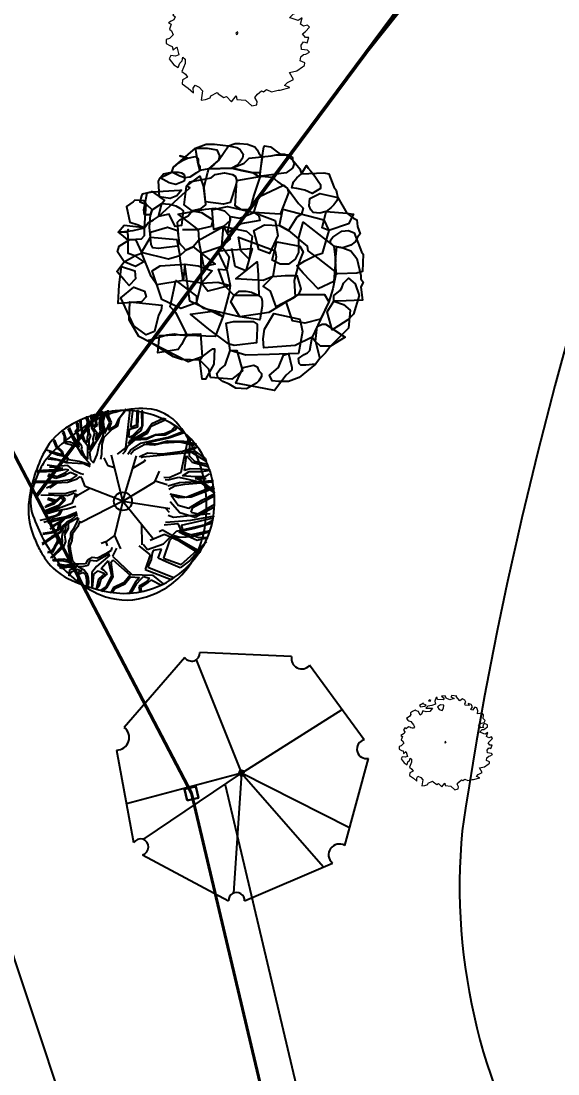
# Model space of a CAD drawing. Extents: x 2080 to 102399, y 2071 to 93424.
# Drawn here: x 75288 to 75705, y 79840 to 80658 of the extents above; entities that cross this region are included whole.
import ezdxf

# ---------------------------------------------------------------- set-up
doc = ezdxf.new("R2010")
doc.units = 0
doc.header["$LTSCALE"] = 20
doc.header["$MEASUREMENT"] = 0
doc.header["$PDMODE"] = 34
doc.header["$PDSIZE"] = 5
doc.linetypes.add('ACAD_ISO02W100', pattern=[15, 12, -3])
doc.layers.add('correct', color=230, linetype='Continuous', plot=False)
for name, color, linetype, lineweight in [('COUNTRY FENCE', 13, 'ACAD_ISO02W100', 50), ('fence', 13, 'FENCELINE2', 40), ('Mango tree', 96, 'Continuous', 5), ('sappotta', 114, 'Continuous', 5), ('STONE', 2, 'Continuous', 30)]:
    doc.layers.add(name, color=color, linetype=linetype, lineweight=lineweight)
for name, color, linetype in [('DIMLINE', 254, 'Continuous'), ('EARTH ROAD', 31, 'Continuous'), ('proposed tree', 3, 'Continuous'), ('road', 2, 'Continuous')]:
    doc.layers.add(name, color=color, linetype=linetype)
doc.styles.add('STYLE1', font='romans.shx')
doc.linetypes.add('FENCELINE2', pattern='A,0.25,-0.1,[132,ltypeshp.shx,S=0.1,R=0,X=-0.1,Y=0],-0.1,1', length=1.45)
doc.dimstyles.get("Standard").update_dxf_attribs({"dimtxt": 24, "dimasz": 12, "dimexe": 0.18, "dimexo": 0.0625, "dimgap": 0, "dimtad": 1, "dimzin": 1, "dimdsep": 46, "dimlunit": 4, "dimtxsty": 'STYLE1', "dimblk": 'BLK', "dimcen": 0, "dimse1": 1, "dimse2": 1, "dimclrt": 3, "dimazin": 0, "dimtfac": 1, "dimtix": 1, "dimtmove": 2, "dimatfit": 3, "dimldrblk": 'BLK', "dimfxl": 1, "dimtolj": 1, "dimtzin": 0, "dimarcsym": 0})

# ---------------------------------------------------------------- blocks, each defined once
blk = doc.blocks.new('NEEM')
at = {"layer": 'sappotta', "linetype": 'Continuous'}
for p, q in [((-0.359, 1.043), (-0.396, 1.016)), ((-0.396, 1.016), (-0.345, 1.011)), ((-0.345, 1.011), (-0.34, 1.039)), ((-0.213, 1.092), (-0.242, 1.007)), ((-0.242, 1.007), (-0.23, 0.935)), ((-0.191, 1.099), (-0.213, 1.092)), ((-0.177, 1.048), (-0.191, 1.099)), ((-0.043, 1.039), (-0.177, 1.048)), ((0.003, 1.132), (-0.083, 1.127)), ((-0.083, 1.127), (-0.023, 1.083)), ((-0.023, 1.083), (-0.043, 1.039)), ((0.03, 1.077), (0.003, 1.132)), ((0.114, 1.043), (0.03, 1.077)), ((0.216, 1.072), (0.114, 1.043)), ((0.162, 1.144), (0.142, 1.112)), ((0.142, 1.112), (0.216, 1.072)), ((0.283, 1.13), (0.162, 1.144)), ((0.267, 1.123), (0.283, 1.13)), ((0.351, 1.016), (0.267, 1.123)), ((0.421, 1.063), (0.351, 1.016)), ((0.473, 1.03), (0.421, 1.063)), ((0.501, 0.982), (0.473, 1.03)), ((-0.517, 0.963), (-0.614, 0.901)), ((-0.614, 0.901), (-0.589, 0.87)), ((-0.589, 0.87), (-0.494, 0.884)), ((-0.521, 0.945), (-0.521, 0.945)), ((-0.449, 0.913), (-0.521, 0.945)), ((-0.494, 0.884), (-0.449, 0.913)), ((-0.415, 0.884), (-0.459, 0.839)), ((-0.459, 0.839), (-0.303, 0.837)), ((-0.32, 0.906), (-0.415, 0.884)), ((-0.303, 0.837), (-0.361, 0.762)), ((-0.23, 0.935), (-0.32, 0.906)), ((-0.108, 0.922), (-0.177, 0.872)), ((-0.177, 0.872), (-0.139, 0.809)), ((-0.027, 0.908), (-0.108, 0.922)), ((-0.067, 0.78), (-0.034, 0.839)), ((-0.034, 0.839), (-0.027, 0.908)), ((0.472, 0.942), (0.501, 0.982)), ((0.483, 0.908), (0.472, 0.942)), ((0.581, 0.9), (0.483, 0.908)), ((0.551, 0.95), (0.581, 0.9)), ((0.627, 0.928), (0.551, 0.95)), ((0.616, 0.806), (0.654, 0.87)), ((0.654, 0.87), (0.627, 0.928)), ((0.715, 0.86), (0.66, 0.788)), ((0.762, 0.844), (0.715, 0.86)), ((0.783, 0.779), (0.762, 0.844)), ((-0.818, 0.692), (-0.85, 0.638)), ((-0.783, 0.757), (-0.83, 0.729)), ((-0.83, 0.729), (-0.826, 0.714)), ((-0.826, 0.714), (-0.818, 0.692)), ((-0.749, 0.774), (-0.783, 0.757)), ((-0.717, 0.789), (-0.749, 0.774)), ((-0.689, 0.772), (-0.717, 0.789)), ((-0.638, 0.758), (-0.689, 0.772)), ((-0.598, 0.672), (-0.638, 0.758)), ((-0.562, 0.699), (-0.598, 0.672)), ((-0.533, 0.776), (-0.562, 0.699)), ((-0.452, 0.75), (-0.533, 0.776)), ((-0.361, 0.762), (-0.452, 0.75)), ((-0.139, 0.809), (-0.067, 0.78)), ((0.66, 0.788), (0.616, 0.806)), ((0.776, 0.704), (0.783, 0.779)), ((0.888, 0.723), (0.776, 0.704)), ((0.924, 0.679), (0.888, 0.723)), ((0.913, 0.591), (0.924, 0.679)), ((-0.892, 0.613), (-0.923, 0.594)), ((-0.923, 0.594), (-0.895, 0.555)), ((-0.895, 0.555), (-0.868, 0.54)), ((-0.85, 0.638), (-0.892, 0.613)), ((-0.868, 0.54), (-0.818, 0.517)), ((-0.818, 0.517), (-0.752, 0.44)), ((0.84, 0.475), (0.934, 0.5)), ((0.964, 0.541), (0.913, 0.591)), ((0.934, 0.5), (0.964, 0.541)), ((-0.96, 0.366), (-0.994, 0.31)), ((-0.935, 0.345), (-0.96, 0.366)), ((-0.908, 0.372), (-0.935, 0.345)), ((-0.87, 0.389), (-0.908, 0.372)), ((-0.846, 0.386), (-0.87, 0.389)), ((-0.821, 0.367), (-0.846, 0.386)), ((-0.788, 0.359), (-0.821, 0.367)), ((-0.757, 0.361), (-0.788, 0.359)), ((-0.735, 0.394), (-0.757, 0.361)), ((-0.752, 0.44), (-0.735, 0.394)), ((0.804, 0.415), (0.84, 0.475)), ((0.86, 0.367), (0.804, 0.415)), ((0.933, 0.378), (0.86, 0.367)), ((0.888, 0.326), (0.93, 0.332)), ((0.917, 0.437), (0.904, 0.404)), ((0.904, 0.404), (0.933, 0.378)), ((0.942, 0.471), (0.917, 0.437)), ((0.93, 0.332), (1.018, 0.389)), ((1.014, 0.439), (0.942, 0.471)), ((1.018, 0.389), (1.014, 0.439)), ((-1.023, 0.208), (-1.062, 0.182)), ((-1.062, 0.182), (-1.02, 0.162)), ((-0.978, 0.229), (-1.023, 0.208)), ((-0.994, 0.31), (-0.961, 0.275)), ((-0.961, 0.275), (-0.978, 0.229)), ((0.829, 0.259), (0.888, 0.326)), ((0.838, 0.262), (0.829, 0.259)), ((0.931, 0.228), (0.838, 0.262)), ((0.962, 0.217), (0.931, 0.228)), ((1.025, 0.259), (0.962, 0.217)), ((0.996, 0.16), (1.025, 0.259)), ((-1.02, 0.162), (-1.049, 0.084)), ((-1.049, 0.084), (-1.017, 0.059)), ((-1.017, 0.059), (-0.991, -0.002)), ((0.02, 0.041), (-0.009, 0.024)), ((-0.009, 0.024), (0, 0)), ((0, 0), (0.014, 0.011)), ((0.014, 0.011), (0.027, 0.031)), ((1.046, 0.129), (0.996, 0.16)), ((1.029, 0.011), (1.074, 0.049)), ((1.074, -0.047), (1.029, 0.011)), ((1.109, 0.149), (1.046, 0.129)), ((1.074, 0.049), (1.137, 0.114)), ((1.137, 0.114), (1.109, 0.149)), ((-1.097, -0.077), (-1.098, -0.14)), ((-1.098, -0.14), (-1.044, -0.173)), ((-1.048, -0.062), (-1.097, -0.077)), ((-0.991, -0.002), (-1.048, -0.062)), ((1.007, -0.166), (1.046, -0.114)), ((1.046, -0.114), (1.1, -0.129)), ((1.129, -0.047), (1.074, -0.047)), ((1.1, -0.129), (1.129, -0.047)), ((-1.025, -0.325), (-1.052, -0.378)), ((-1.044, -0.173), (-1.007, -0.185)), ((-0.953, -0.336), (-1.025, -0.325)), ((-1.007, -0.185), (-0.992, -0.244)), ((-0.992, -0.244), (-0.937, -0.198)), ((-0.902, -0.318), (-0.953, -0.336)), ((-0.937, -0.198), (-0.93, -0.213)), ((-0.93, -0.213), (-0.902, -0.318)), ((1.004, -0.349), (1.045, -0.311)), ((1.016, -0.234), (1.007, -0.166)), ((1.11, -0.243), (1.016, -0.234)), ((1.045, -0.311), (1.083, -0.306)), ((1.083, -0.306), (1.137, -0.273)), ((1.137, -0.273), (1.11, -0.243)), ((-1.052, -0.378), (-0.982, -0.471)), ((-0.982, -0.471), (-0.91, -0.516)), ((-0.91, -0.516), (-0.888, -0.446)), ((-0.888, -0.446), (-0.848, -0.411)), ((-0.803, -0.452), (-0.853, -0.576)), ((-0.848, -0.411), (-0.837, -0.355)), ((-0.837, -0.355), (-0.803, -0.383)), ((-0.803, -0.383), (-0.803, -0.452)), ((0.992, -0.411), (1.004, -0.349)), ((1.066, -0.443), (0.992, -0.411)), ((1.032, -0.503), (1.061, -0.484)), ((1.061, -0.484), (1.066, -0.443)), ((-0.853, -0.576), (-0.797, -0.619)), ((-0.797, -0.619), (-0.766, -0.668)), ((0.826, -0.591), (0.943, -0.565)), ((0.887, -0.704), (0.826, -0.591)), ((0.943, -0.565), (1.032, -0.503)), ((-0.844, -0.71), (-0.852, -0.77)), ((-0.852, -0.77), (-0.758, -0.838)), ((-0.766, -0.668), (-0.844, -0.71)), ((-0.676, -0.836), (-0.649, -0.791)), ((-0.649, -0.791), (-0.582, -0.82)), ((-0.582, -0.82), (-0.534, -0.881)), ((0.751, -0.797), (0.797, -0.747)), ((0.834, -0.828), (0.751, -0.797)), ((0.797, -0.747), (0.887, -0.704)), ((-0.758, -0.838), (-0.675, -0.912)), ((-0.675, -0.912), (-0.676, -0.836)), ((-0.534, -0.881), (-0.554, -1.025)), ((-0.413, -0.988), (-0.401, -0.955)), ((-0.401, -0.955), (-0.302, -0.907)), ((-0.302, -0.907), (-0.286, -0.926)), ((-0.286, -0.926), (-0.197, -0.986)), ((-0.197, -0.986), (-0.157, -0.969)), ((-0.157, -0.969), (-0.078, -1.049)), ((-0.078, -1.049), (-0.006, -0.96)), ((-0.006, -0.96), (0.006, -1.017)), ((0.287, -0.982), (0.327, -0.932)), ((0.324, -1.046), (0.287, -0.982)), ((0.327, -0.932), (0.391, -0.879)), ((0.391, -0.879), (0.423, -0.897)), ((0.423, -0.897), (0.47, -0.86)), ((0.47, -0.86), (0.543, -0.896)), ((0.543, -0.896), (0.652, -0.871)), ((0.652, -0.871), (0.68, -0.867)), ((0.68, -0.867), (0.834, -0.828)), ((-0.554, -1.025), (-0.486, -1.015)), ((-0.486, -1.015), (-0.413, -0.988)), ((0.006, -1.017), (0.139, -1.026)), ((0.139, -1.026), (0.236, -1.115)), ((0.236, -1.115), (0.314, -1.096)), ((0.314, -1.096), (0.324, -1.046))]:
    blk.add_line(p, q, dxfattribs=at)
blk = doc.blocks.new('T3')
at = {"color": 3, "linetype": 'Continuous'}
blk.add_circle((0.0075, -0.0006), 0.0467, dxfattribs=at)
for centre, radius, start, end in [((0.0278, -0.1235), 0.5914, 95.7743, 119.9478), ((0.1287, -0.0904), 0.5712, 106.3689, 124.4478), ((0.1024, -0.0008), 0.4778, 86.5891, 106.3683), ((0.0157, -0.0047), 0.472, 51.5393, 95.7734), ((0.1171, 0.2465), 0.2301, 38.2099, 86.5855), ((-0.1006, 0.0992), 0.3344, 119.9475, 152.2845), ((0.7005, -0.9241), 1.5821, 124.4458, 130.3031), ((-0.2125, -0.013), 0.6496, 9.9831, 38.21), ((0.0312, 0.0148), 0.4471, 6.0223, 51.5393), ((-0.029, -0.0639), 0.4542, 130.3005, 141.2454), ((0.263, -0.0918), 0.745, 152.2851, 172.4004), ((-0.1535, 0.036), 0.2946, 141.2444, 154.9906), ((0.2312, -0.1435), 0.7191, 154.9924, 163.7785), ((-0.2526, -0.0027), 0.2152, 163.7797, 199.3828), ((-0.2858, -0.0259), 0.724, 358.8883, 9.9833), ((-0.0951, 0.0014), 0.5742, 350.2301, 6.0232), ((-0.1071, -0.0424), 0.3717, 172.3996, 201.0285), ((-0.198, -0.0276), 0.6362, 347.0493, 358.8877), ((0.3677, 0.2155), 0.8728, 199.3819, 216.8466), ((0.0738, -0.0277), 0.4027, 331.3474, 350.2303), ((0.1608, 0.0605), 0.6586, 201.0235, 207.8216), ((-0.0191, -0.0688), 0.4527, 316.7622, 347.0499), ((0.0248, -0.0113), 0.5049, 207.8204, 215.5805), ((-0.0112, 0.0188), 0.4996, 296.8801, 331.348), ((-0.1491, -0.1357), 0.2911, 215.5851, 243.3801), ((0.1028, 0.0169), 0.5417, 216.8467, 247.0462), ((0.0032, -0.0897), 0.4221, 285.3686, 316.7631), ((0.0747, 0.311), 0.7907, 243.3844, 260.1468), ((0.015, -0.0329), 0.4417, 260.1457, 296.8807), ((0.0246, -0.1677), 0.3412, 247.0472, 285.3699)]:
    blk.add_arc(centre, radius, start, end, dxfattribs=at)
blk = doc.blocks.new('A$C7C302BA0')
at = {"color": 102}
for p, q in [((-48.1, 110.4), (-46.6, 110.4)), ((-47.7, 107.5), (-48.1, 110.4)), ((-46.6, 110.4), (-44.4, 104)), ((-41.5, 112.7), (-39.6, 112.3)), ((-41.1, 101.6), (-41.5, 112.7)), ((-39.6, 112.3), (-40.2, 105.5)), ((-35.9, 105.3), (-34.9, 110.2)), ((-34.9, 110.2), (-32.4, 116)), ((-33.8, 110), (-34.7, 105.3)), ((-30.8, 114.7), (-33.8, 110)), ((-32.4, 116), (-30.8, 114.7)), ((-30.6, 102), (-28.5, 116.6)), ((-28.5, 116.6), (-26.2, 116.8)), ((-26.2, 116.8), (-28.3, 109.4)), ((-27.5, 103.4), (-23.8, 117.2)), ((-22.3, 116.8), (-25.6, 105.5)), ((-23.8, 117.2), (-22.3, 116.8)), ((-20.7, 109.8), (-19.6, 119.1)), ((-19.6, 119.1), (-18.8, 110.8)), ((-18.8, 110.8), (-15.1, 103)), ((-5, 108.6), (4.2, 120.5)), ((-3.9, 109.2), (1.5, 116.2)), ((1.5, 116.2), (4.2, 120.5)), ((3.9, 70), (9.7, 119.6)), ((13.1, 117.8), (9.6, 120.2)), ((10.2, 96.3), (13.1, 117.8)), ((18.1, 117.8), (17.9, 99.3)), ((20.5, 118.4), (18.1, 117.8)), ((19.6, 97.2), (20.5, 118.4)), ((24.3, 117.5), (24.6, 97.5)), ((26.1, 117.5), (24.3, 117.5)), ((26.1, 99.6), (26.1, 117.5)), ((-60.4, 103.6), (-58.8, 102)), ((-59.4, 95.6), (-60.4, 103.6)), ((-58, 96.4), (-59.2, 93.5)), ((-58.8, 102), (-58, 96.4)), ((-56.1, 106.1), (-54.9, 105.5)), ((-55.1, 99.3), (-56.1, 106.1)), ((-54.9, 105.5), (-55.1, 101.6)), ((-55.1, 101.6), (-54.2, 95.6)), ((-53, 88.6), (-55.1, 99.3)), ((-46, 104.2), (-47.7, 107.5)), ((-47.2, 95.6), (-46, 104.2)), ((-44.4, 104), (-45, 99.7)), ((-45, 99.7), (-44.4, 89.2)), ((-40.4, 95.6), (-41.1, 101.6)), ((-40.2, 105.5), (-39.8, 100.5)), ((-39.8, 100.5), (-39.6, 97)), ((-39.6, 97), (-35.3, 100.7)), ((-33.6, 99.1), (-38.2, 95.8)), ((-35.3, 100.7), (-35.9, 105.3)), ((-34.7, 105.3), (-34.3, 101.2)), ((-34.3, 101.2), (-33.6, 99.1)), ((-29.1, 91.1), (-30.6, 102)), ((-28.3, 109.4), (-29.3, 101.8)), ((-29.3, 101.8), (-26.6, 90.9)), ((-24.6, 91.9), (-27.5, 103.4)), ((-25.6, 105.5), (-25.2, 98.5)), ((-25.2, 98.5), (-23.8, 93.3)), ((-23.8, 88.4), (-17.2, 102.8)), ((-17.2, 102.8), (-20.7, 109.8)), ((-15.1, 103), (-18.6, 93.1)), ((-18.6, 93.1), (-9.1, 98.9)), ((-13.6, 94.6), (-6.6, 98.4)), ((-9.1, 98.9), (-5, 108.6)), ((-6.6, 98.4), (-3.9, 109.2)), ((8.4, 94.2), (19.6, 97.2)), ((17.9, 99.3), (10.2, 96.3)), ((24.6, 97.5), (12.2, 85.1)), ((23.8, 92.5), (26.1, 99.6)), ((37.9, 101), (30.8, 91.3)), ((32, 88.9), (37, 98.1)), ((37, 98.1), (55.9, 106.6)), ((53, 108.1), (37.9, 101)), ((55.9, 106.6), (53, 108.1)), ((67.7, 97.2), (63.3, 92.2)), ((71, 97.2), (67.7, 97.2)), ((68.6, 93.7), (71, 97.2)), ((-77, 91.3), (-78.8, 89.7)), ((-78.8, 89.7), (-76.6, 85)), ((-74.5, 83), (-77, 91.3)), ((-76.6, 85), (-76.8, 78.4)), ((-74.7, 77.6), (-74.5, 83)), ((-61.7, 75.2), (-71.5, 95.2)), ((-70.3, 96.2), (-67.6, 90.4)), ((-67.6, 90.4), (-65.4, 86.1)), ((-65.4, 86.1), (-62.5, 81)), ((-62.3, 90.9), (-59.4, 95.6)), ((-59.2, 86.9), (-62.3, 90.9)), ((-59.2, 93.5), (-60.2, 90.9)), ((-60.2, 90.9), (-57.7, 85.9)), ((-58.2, 81.6), (-59.2, 86.9)), ((-57.7, 85.9), (-56.9, 81.8)), ((-54.2, 95.6), (-52.2, 89.6)), ((-53.2, 83), (-53, 88.6)), ((-50.3, 77.5), (-53.2, 83)), ((-52.2, 89.6), (-52.2, 85.9)), ((-52.2, 85.9), (-50.3, 79.5)), ((-45, 88.2), (-47.2, 95.6)), ((-46.8, 76.6), (-46.2, 83.9)), ((-46.2, 83.9), (-45, 88.2)), ((-44.4, 89.2), (-42.3, 85.9)), ((-42.3, 85.9), (-44.4, 79.9)), ((-26.6, 90.9), (-43.7, 64.3)), ((-36.5, 89.4), (-40.4, 95.6)), ((-38.8, 81.4), (-36.5, 89.4)), ((-38.2, 95.8), (-34.1, 89.8)), ((-35.9, 80.1), (-29.1, 91.1)), ((-34.1, 89.8), (-35.9, 80.1)), ((-30.8, 73.4), (-26.2, 84.3)), ((-27.1, 74.1), (-24.4, 83.8)), ((-26.2, 84.3), (-24.6, 91.9)), ((-24.4, 83.8), (-13.6, 94.6)), ((-23.8, 93.3), (-23.8, 88.4)), ((7.8, 83.3), (8.4, 94.2)), ((12.2, 85.1), (7.8, 83.3)), ((10.2, 81.6), (23.8, 92.5)), ((18.4, 83.9), (10.2, 81.6)), ((10.5, 80.1), (24, 84.5)), ((30.8, 91.3), (18.4, 83.9)), ((24, 84.5), (32, 88.9)), ((61.2, 83), (30.5, 75.7)), ((30.8, 81), (42.6, 86.9)), ((42.6, 86.9), (31.7, 82.4)), ((54.4, 88.1), (42.6, 86.9)), ((42.6, 86.9), (55.3, 86.6)), ((42.6, 80.4), (59.5, 83.9)), ((63.3, 92.2), (54.4, 88.1)), ((55.3, 86.6), (68.6, 93.7)), ((59.5, 83.9), (77.8, 91.3)), ((80.1, 89.5), (61.2, 83)), ((75.9, 37.9), (85.6, 83.1)), ((77.8, 91.3), (80.1, 89.5)), ((-88.9, 80), (-90.7, 78.8)), ((-90.7, 78.8), (-87, 70.3)), ((-85.8, 71.5), (-88.9, 80)), ((-87, 70.3), (-80.6, 64.9)), ((-78.8, 65.1), (-85.8, 71.5)), ((-76.8, 78.4), (-75.1, 76)), ((-75.1, 76), (-60.6, 72.1)), ((-68.9, 77), (-74.7, 77.6)), ((-60.8, 73.7), (-68.9, 77)), ((-62.5, 81), (-60.6, 76.4)), ((-53.1, 60), (-61.7, 75.2)), ((-60.6, 76.4), (-57.7, 70.7)), ((-59.8, 78.3), (-58.2, 81.6)), ((-57.1, 72.7), (-59.8, 78.3)), ((-56.9, 81.8), (-58.2, 78.5)), ((-58.2, 78.5), (-55.3, 74.6)), ((-57.7, 70.7), (-57.1, 72.7)), ((-55.3, 74.6), (-53.4, 71.3)), ((-53.4, 71.3), (-54.5, 68.2)), ((-50.3, 79.5), (-46.8, 76.6)), ((-45.8, 72.1), (-50.3, 77.5)), ((-45.6, 54.8), (-45.8, 72.1)), ((-44.4, 79.9), (-44.4, 76)), ((-44.4, 76), (-44.1, 67)), ((-44.1, 67), (-38.4, 77.3)), ((-38.4, 77.3), (-38.8, 81.4)), ((-33.6, 61), (-30.8, 73.4)), ((-27.7, 61.7), (-27.1, 74.1)), ((-6.9, 61.6), (3.9, 70)), ((2.5, 64.5), (6.3, 71.8)), ((6.3, 71.8), (16.1, 80.1)), ((18.7, 81.9), (7.5, 75.4)), ((7.5, 75.4), (10.5, 80.1)), ((9.9, 66.8), (23.2, 75.7)), ((28.5, 74.2), (14.3, 66.2)), ((16.1, 80.1), (30.8, 81)), ((31.7, 82.4), (18.7, 81.9)), ((23.2, 75.7), (42.6, 80.4)), ((40.6, 73.3), (28.5, 74.2)), ((30.5, 75.7), (44.1, 75.1)), ((52.1, 75.7), (40.6, 73.3)), ((44.1, 75.1), (58, 78.9)), ((74.5, 77.1), (52.1, 75.7)), ((58, 78.9), (79.2, 78.3)), ((93.4, 72.7), (74.5, 77.1)), ((77.8, 65.3), (94.6, 70.9)), ((79.2, 78.3), (95.5, 74.8)), ((95.8, 69.5), (82.2, 65)), ((87.6, 81.2), (85.6, 82.2)), ((87.1, 58.8), (87.6, 81.2)), ((95.5, 74.8), (93.4, 72.7)), ((94.6, 70.9), (95.8, 69.5)), ((-99.6, 67.1), (-83.9, 62.2)), ((-85, 53.6), (-97.9, 55.2)), ((-90.7, 62.2), (-96.3, 64.1)), ((-95.9, 57.3), (-86.2, 55)), ((-85.2, 60.4), (-90.7, 62.2)), ((-86.2, 55), (-74.6, 51.9)), ((-77.9, 58.9), (-85.2, 60.4)), ((-83.9, 62.2), (-73.6, 59)), ((-80.6, 64.9), (-79.2, 60.6)), ((-77.4, 60.4), (-78.8, 65.1)), ((-74.6, 56.7), (-77.9, 58.9)), ((-72.4, 54.4), (-74.6, 56.7)), ((-73.6, 59), (-70.4, 54.6)), ((-54.5, 68.2), (-50.9, 60.4)), ((-42.3, 48.2), (-53.1, 60)), ((-50.9, 60.4), (-45.6, 54.8)), ((-43.7, 64.3), (-42.5, 54)), ((-38.2, 50.1), (-33.6, 61)), ((-29, 54.8), (-27.7, 61.7)), ((-19.2, 46.4), (-24.4, 56.9)), ((0, 0), (-14.8, 60.2)), ((0, 0), (17.8, 59.3)), ((0.1, 62), (2.5, 64.5)), ((6.6, 61.6), (9.9, 66.8)), ((14.3, 66.2), (10.1, 61.1)), ((21.5, 58.1), (22, 58.3)), ((22, 58.3), (32, 63.3)), ((23.9, 57.2), (25.8, 57.9)), ((25.8, 57.9), (89.5, 64.2)), ((32, 63.3), (51.2, 62.1)), ((51.2, 62.1), (77.8, 65.3)), ((80.3, 40.4), (83.2, 59.3)), ((82.2, 65), (93.7, 65.3)), ((83.2, 59.3), (90.5, 51.1)), ((93.9, 52), (87.1, 58.8)), ((89.5, 64.2), (109, 52)), ((93.7, 65.3), (107.3, 55.9)), ((107.3, 55.9), (108.9, 52.1)), ((-81.3, 41.5), (-112.3, 39.9)), ((-86.8, 45.4), (-98.8, 47)), ((-96, 45), (-84.6, 44.1)), ((-87.6, 39.3), (-74, 42.1)), ((-71.9, 46.6), (-86.8, 45.4)), ((-74.2, 50.3), (-85, 53.6)), ((-84.6, 44.1), (-78.5, 43.3)), ((-78.5, 43.3), (-81.3, 41.5)), ((-74.6, 51.9), (-72.2, 51.9)), ((-59, 49.2), (-74.2, 50.3)), ((-74, 42.1), (-70.9, 41.1)), ((-72.2, 51.9), (-72.4, 54.4)), ((-63.6, 39.9), (-71.9, 46.6)), ((-70.4, 54.6), (-56.9, 52.5)), ((-50.9, 48.7), (-59, 49.2)), ((-56.9, 52.5), (-42.3, 48.2)), ((-42.8, 44.9), (-50.9, 48.7)), ((-42.8, 44.8), (-42.8, 44.9)), ((-42.5, 54), (-38.2, 50.1)), ((-10.8, 43.8), (-19.2, 46.4)), ((13, 43.3), (28.3, 52.2)), ((28.3, 52.2), (29.5, 54.5)), ((87.6, 42.3), (80.3, 40.4)), ((101.2, 41.8), (87.6, 42.3)), ((90.5, 51.1), (111.4, 45.2)), ((110.4, 48.1), (93.9, 52)), ((113.6, 40.7), (101.2, 41.8)), ((-111.7, 38.6), (-87.6, 39.3)), ((-98.6, 33.7), (-87.4, 30.3)), ((-85.6, 31.7), (-97, 35.2)), ((-87.4, 30.3), (-76.4, 33.5)), ((-75.8, 36.8), (-85.6, 31.7)), ((-68.7, 28.2), (-84.4, 25.8)), ((-76.4, 33.5), (-72.8, 35.8)), ((-70.9, 41.1), (-75.8, 36.8)), ((-72.8, 35.8), (-68.5, 38)), ((-72.3, 25), (-59.9, 29.1)), ((-59.5, 34.2), (-68.7, 28.2)), ((-68.5, 38), (-59.5, 34.2)), ((-54.8, 35.8), (-63.6, 39.9)), ((-59.9, 29.1), (-56.2, 31.7)), ((-56.2, 31.7), (-53.4, 31.4)), ((-51.1, 35), (-54.8, 35.8)), ((-49.3, 19.1), (-53.8, 30.7)), ((41.7, 25.5), (47.8, 39.4)), ((53.3, 31.6), (60.3, 31.1)), ((55.1, 28.4), (58.9, 28.2)), ((58.9, 28.2), (73, 31.6)), ((60.3, 31.1), (75.9, 37.9)), ((73, 31.6), (100.2, 25.3)), ((77.8, 33.1), (86.6, 38.9)), ((93.9, 32.1), (77.8, 33.1)), ((86.6, 38.9), (103.1, 38.9)), ((107, 32.1), (93.9, 32.1)), ((94.4, 29.7), (108.5, 29.7)), ((101.7, 27.7), (94.4, 29.7)), ((119.2, 13.6), (101.7, 27.7)), ((103.1, 38.9), (114.3, 40.8)), ((112.4, 36), (107, 32.1)), ((-84.4, 25.8), (-117.2, 26.4)), ((-116.8, 25), (-87.6, 24.2)), ((-99.6, 17.7), (-93.4, 20.8)), ((-85.6, 24), (-96, 17)), ((-93.4, 20.8), (-88.7, 24.2)), ((-87.6, 24.2), (-72.3, 25)), ((-43.3, 16.8), (-58.6, 8.1)), ((0, 0), (-49.3, 19.1)), ((0, 0), (41.7, 25.5)), ((42.2, 26.6), (57.9, 22)), ((57.9, 22), (57.9, 22)), ((58.6, 20), (73.9, 24.3)), ((67.6, 19.9), (60, 15.5)), ((80.8, 21.9), (67.6, 19.9)), ((73.9, 24.3), (118.2, 27.2)), ((117.2, 24.8), (80.8, 21.9)), ((82.7, 5.3), (118.2, 19.9)), ((119.7, 17), (89, 5.3)), ((100.2, 25.3), (120.2, 10.2)), ((-107, 8.5), (-72.2, 7.7)), ((-98.5, 2.6), (-88.3, -0.8)), ((-87, 1.1), (-98.1, 3.9)), ((-76, 9.6), (-97.2, 10.2)), ((-79.6, 7.9), (-89.6, -1.8)), ((-89.4, -2.9), (-78.1, 7.7)), ((-84.5, -7.8), (-75, 1.8)), ((-77.7, 1.8), (-84.1, -5.4)), ((-81.5, 4.3), (-77.7, 1.8)), ((-75, 1.8), (-78.8, 6.8)), ((-62, 13.6), (-76, 9.6)), ((-72.2, 7.7), (-63.5, 11.1)), ((-62.1, 8.3), (-66.5, -2.9)), ((-63.5, 11.1), (-62.1, 8.3)), ((-60.4, 13.7), (-62, 13.6)), ((-58.4, 8.2), (-61.7, 5.4)), ((-58.6, 8.1), (-61.3, 8.7)), ((0, 0), (-55.2, -28.1)), ((0, 0), (-11.1, -44.7)), ((0, 0), (61.2, -9.6)), ((0, 0), (38.9, -48.2)), ((61.2, 9.5), (82.7, 5.3)), ((62.8, 7.8), (72, -4.9)), ((73, 4.4), (62.8, 7.8)), ((89, 5.3), (73, 4.4)), ((86.1, -8.8), (103.1, 1.5)), ((120.2, 7.3), (90.5, -8.8)), ((103.1, 1.5), (120.2, 10.2)), ((-84.1, -5.4), (-102.5, -12.9)), ((-101.7, -7.6), (-89.4, -2.9)), ((-101, -14.1), (-84.5, -7.8)), ((-89.6, -1.8), (-100.8, -6.5)), ((-98.7, -16), (-86, -12.2)), ((-66.5, -2.9), (-96.6, -14.1)), ((-86, -12.2), (-73.1, -9.9)), ((-83.1, -16), (-81.3, -11.4)), ((-79.8, -11.7), (-82.8, -17.5)), ((-73.1, -9.9), (-61.6, -6.3)), ((-60.4, -13.6), (-62, -14.9)), ((55.2, -8.6), (60.3, -14.2)), ((74.4, -15.1), (61.9, -0.6)), ((72, -4.9), (86.1, -8.8)), ((90.5, -8.8), (88.5, -14.1)), ((119.7, -7.8), (94.4, -21.4)), ((98.3, -16.5), (120.2, -3.9)), ((-92.2, -21.5), (-108.4, -25.3)), ((-89.8, -23.5), (-103, -27.9)), ((-98.7, -21.5), (-86.6, -18)), ((-89.8, -25.9), (-98.2, -28.7)), ((-82.5, -26.9), (-95.1, -34.2)), ((-82.8, -17.5), (-92.2, -21.5)), ((-73.9, -20.2), (-89.8, -23.5)), ((-81.2, -23.6), (-89.8, -25.9)), ((-86.6, -18), (-83.1, -16)), ((-78.4, -23.1), (-82.5, -26.9)), ((-69.6, -21.1), (-81.2, -23.6)), ((-75.2, -22.3), (-80.5, -27.6)), ((-73.4, -27.4), (-79.5, -33.5)), ((-77.4, -34), (-67.6, -26.4)), ((-62, -14.9), (-73.9, -20.2)), ((-68.1, -24.6), (-73.4, -27.4)), ((-60, -15.5), (-69.6, -21.1)), ((-62.5, -19.5), (-68.1, -24.6)), ((-67.6, -26.4), (-60.2, -22.1)), ((-60.2, -26.9), (-64.3, -36.2)), ((-59.4, -17.6), (-62.5, -19.5)), ((-60.2, -22.1), (-58.6, -20.1)), ((-57.9, -22), (-60.2, -26.9)), ((-56.4, -25.5), (-59, -32.9)), ((55.7, -27.2), (56.4, -27.2)), ((56.4, -27.2), (88.5, -24.8)), ((59.2, -18.3), (66.2, -20.9)), ((66.2, -20.9), (113.8, -16)), ((94.4, -21.4), (74.4, -15.1)), ((76.7, -31.1), (118.4, -21.6)), ((88.5, -14.1), (98.3, -16.5)), ((88.5, -24.8), (119.7, -19)), ((107.8, -30.4), (117.3, -24.7)), ((-93.4, -40.5), (-104.3, -42.1)), ((-88.3, -31.2), (-95.4, -36.5)), ((-84.8, -37), (-93.4, -40.5)), ((-81.5, -39.8), (-93.4, -46.4)), ((-82.5, -36.7), (-90.6, -41.3)), ((-89.1, -46.1), (-78.7, -39)), ((-80.5, -27.6), (-88.3, -31.2)), ((-84.3, -29.9), (-84.8, -37)), ((-82, -28.4), (-82.5, -36.7)), ((-79.5, -33.5), (-81.5, -39.8)), ((-78.7, -39), (-77.4, -34)), ((-78.7, -42.1), (-74.9, -36.7)), ((-71.4, -35.7), (-76.4, -43.8)), ((-74.9, -36.7), (-74.1, -30.9)), ((-71.6, -29.9), (-71.4, -35.7)), ((-64.3, -36.2), (-68.3, -41.6)), ((-59, -32.9), (-66, -42.6)), ((24.2, -29.9), (24.8, -56.8)), ((51.7, -37.9), (47.2, -40.1)), ((101.3, -66), (51.7, -37.9)), ((53.2, -55.7), (69.9, -39.1)), ((53.9, -30.6), (71.8, -29.2)), ((69.9, -39.1), (107.8, -30.4)), ((71.8, -29.2), (77.5, -42.1)), ((93.4, -35.7), (72.9, -39.8)), ((72.9, -39.8), (83.9, -44.8)), ((79.4, -40.6), (76.7, -31.1)), ((99.1, -47.8), (79.4, -40.6)), ((83.9, -44.8), (113.9, -38.3)), ((112, -40.2), (90.4, -46.3)), ((116.9, -28.8), (93.4, -35.7)), ((-93.4, -46.4), (-105.8, -55)), ((-105, -56.7), (-89.1, -46.1)), ((-90.6, -41.3), (-104.3, -43.6)), ((-89.3, -59.3), (-85.5, -52.7)), ((-81.5, -51.4), (-88.1, -58.7)), ((-85.3, -49.1), (-87.8, -45.8)), ((-85.5, -52.7), (-85.3, -49.1)), ((-85.3, -44.3), (-81.5, -51.4)), ((-80, -58.5), (-79, -52.4)), ((-79.2, -46.9), (-78.7, -42.1)), ((-79, -52.4), (-79.2, -46.9)), ((-74.9, -52.4), (-77.7, -59)), ((-76.4, -43.8), (-74.9, -52.4)), ((-70.6, -52.2), (-71.6, -58.5)), ((-68.3, -46.9), (-70.6, -52.2)), ((-66.6, -51.3), (-69.3, -58.3)), ((-68.3, -41.6), (-68.3, -46.9)), ((-66, -42.6), (-66.6, -51.3)), ((-22.1, -52.8), (-28.3, -55.1)), ((-11.1, -44.7), (-22.1, -52.8)), ((-22.1, -52.8), (-20.7, -58.4)), ((-11.1, -44.7), (-3.1, -61.9)), ((35.7, -50.6), (54.3, -42.9)), ((60.8, -51.2), (52.8, -74.3)), ((54.3, -42.9), (72.5, -51.2)), ((66.5, -45.1), (60.8, -51.2)), ((74.8, -47.4), (66.5, -45.1)), ((72.5, -51.2), (99.1, -67.9)), ((90.4, -46.3), (74.8, -47.4)), ((75.9, -82.6), (109.3, -53.1)), ((77.5, -42.1), (96.8, -50.8)), ((96.8, -50.8), (111.2, -47.4)), ((111.2, -47.4), (99.1, -47.8)), ((109.3, -53.1), (107.1, -55)), ((-98.4, -65.6), (-94.4, -66.3)), ((-92.1, -67.1), (-98.4, -67.3)), ((-94.4, -66.3), (-89.3, -59.3)), ((-93.6, -73.2), (-86.3, -65.6)), ((-82.7, -64.6), (-93.1, -74.2)), ((-88.1, -58.7), (-92.1, -67.1)), ((-86.3, -65.6), (-80, -58.5)), ((-77.7, -59), (-82.7, -64.6)), ((-71.6, -58.5), (-69.6, -70.6)), ((-69.3, -58.3), (-68.2, -65.3)), ((-68.2, -65.3), (-66.6, -74)), ((-17.3, -68.6), (-34.5, -78)), ((-22.3, -68.6), (-33.1, -74.5)), ((-15.2, -64.2), (-22.3, -68.6)), ((-14.3, -60.3), (-15.2, -64.2)), ((-8.5, -61.4), (-13.7, -71.8)), ((21, -58.3), (35.5, -70)), ((26.5, -56), (32, -62.9)), ((32, -62.9), (53.2, -55.7)), ((38, -67.9), (36.9, -76.2)), ((39.6, -64.1), (38, -67.9)), ((50.2, -62.6), (39.6, -64.1)), ((46, -74.3), (50.2, -62.6)), ((107.1, -55), (86.9, -77.7)), ((99.1, -67.9), (101.3, -66)), ((-93.1, -74.2), (-93.6, -73.2)), ((-77.2, -75.4), (-92.1, -76.5)), ((-92.1, -76.5), (-91.1, -77.5)), ((-91.1, -77.5), (-79.5, -77.5)), ((-70.9, -84.3), (-85.5, -82)), ((-85.5, -82), (-83.8, -84.3)), ((-79.5, -77.5), (-69.8, -79.5)), ((-68.1, -78), (-77.2, -75.4)), ((-68.2, -82.1), (-76.9, -84.8)), ((-69.8, -79.5), (-67.1, -80)), ((-69.6, -70.6), (-68.1, -78)), ((-57.4, -82.1), (-68.2, -82.1)), ((-67.1, -80), (-60.7, -86.3)), ((-66.6, -74), (-66, -77.7)), ((-66, -77.7), (-57.9, -85.8)), ((-48.7, -81.5), (-57.4, -82.1)), ((-46, -76.7), (-48.7, -81.5)), ((-40.1, -73.4), (-46, -76.7)), ((-43.3, -77.4), (-45.8, -83.8)), ((-34.5, -78), (-43.3, -77.4)), ((-33.1, -74.5), (-40.1, -73.4)), ((-17, -70.5), (-34.5, -85.2)), ((-28.4, -88), (-19.2, -77.2)), ((-19.2, -77.2), (-14.8, -97.1)), ((-15.3, -79.4), (-13.1, -76.6)), ((-12.6, -98.8), (-15.3, -79.4)), ((-13.7, -71.8), (11.5, -95.7)), ((-13.1, -76.6), (9.3, -96.6)), ((35.5, -70), (29.2, -89)), ((36.9, -76.2), (32.4, -86.1)), ((56.6, -79.2), (46, -74.3)), ((52.8, -74.3), (75.9, -82.6)), ((74.8, -86.8), (56.6, -79.2)), ((86.9, -77.7), (74.8, -86.8)), ((-83.8, -84.3), (-70.6, -85.8)), ((-76.9, -84.8), (-82.8, -86.4)), ((-80.2, -88), (-82.8, -86.4)), ((-64.9, -84.9), (-80.2, -88)), ((-60.7, -86.3), (-70.9, -84.3)), ((-70.6, -85.8), (-61, -87.8)), ((-69.8, -89.4), (-70.6, -97.4)), ((-61, -87.8), (-69.8, -89.4)), ((-69.1, -96.7), (-67.3, -92.1)), ((-67.3, -92.1), (-60, -88.6)), ((-53, -85.5), (-64.9, -84.9)), ((-53.4, -90.9), (-61.5, -94.2)), ((-61.5, -94.2), (-58.7, -99.7)), ((-60, -88.6), (-53.4, -90.9)), ((-58.2, -95.4), (-52.4, -92.9)), ((-56.4, -99.7), (-58.2, -95.4)), ((-57.9, -85.8), (-50.4, -89.6)), ((-45.8, -83.8), (-53, -85.5)), ((-52.4, -92.9), (-48.8, -95.7)), ((-50.4, -89.6), (-47.1, -94.5)), ((-48.8, -95.7), (-47.6, -102)), ((-47.1, -94.5), (-45.5, -100.4)), ((-34.5, -85.2), (-40.6, -93)), ((-40.6, -93), (-40.6, -112.9)), ((-39.5, -112.9), (-38.1, -95.4)), ((-38.1, -95.4), (-32.3, -91)), ((-32.3, -91), (-23.4, -94.1)), ((-23.4, -94.1), (-31.7, -101.8)), ((-25, -89.9), (-28.4, -88)), ((-28.4, -101.5), (-20.1, -94.9)), ((-20.1, -94.9), (-25, -89.9)), ((11.5, -95.7), (38.6, -96.4)), ((29.2, -89), (62.8, -102.1)), ((32.4, -86.1), (66.5, -99.7)), ((-70.6, -97.4), (-69.1, -96.7)), ((-58.7, -99.7), (-59.2, -104.8)), ((-59.2, -104.8), (-56.9, -105.3)), ((-56.9, -105.3), (-56.4, -99.7)), ((-47.6, -102), (-47.3, -110.1)), ((-45.5, -100.4), (-45, -105.8)), ((-45, -105.8), (-45.5, -110.2)), ((-31.7, -101.8), (-34.7, -114.8)), ((-31.1, -111), (-28.4, -101.5)), ((-14.8, -97.1), (-22, -111.2)), ((-20.9, -113.2), (-12.6, -98.8)), ((1.6, -106), (-12.9, -112.9)), ((-10.4, -113.7), (2.7, -107.9)), ((9.3, -96.6), (1.6, -106)), ((2.7, -107.9), (9.9, -98.5)), ((16, -106.2), (8.5, -119.3)), ((9.9, -98.5), (21.5, -99.6)), ((11, -119.5), (17.6, -107.9)), ((21.5, -99.6), (16, -106.2)), ((17.6, -107.9), (23.4, -101.8)), ((31.8, -104.9), (20.7, -111.2)), ((23.4, -101.8), (27.1, -98.2)), ((23.4, -112.6), (32.6, -106.5)), ((27.1, -98.2), (34.8, -100.2)), ((34.8, -100.2), (31.8, -104.9)), ((32.6, -106.5), (36.7, -102.6)), ((36.7, -102.6), (50.3, -109.6)), ((38.6, -96.4), (52.5, -107.7)), ((50.3, -109.6), (52.5, -107.4)), ((66.5, -99.7), (62.7, -102.7)), ((-47.3, -110.1), (-45, -110.1)), ((-40.6, -112.9), (-39.5, -112.9)), ((-34.7, -114.8), (-31.1, -111)), ((-22, -111.2), (-28.9, -116.2)), ((-28.9, -116.2), (-26.4, -117.3)), ((-26.4, -117.3), (-20.9, -113.2)), ((-12.9, -112.9), (-15.9, -119)), ((-15.9, -119), (-13.4, -118.7)), ((-13.4, -118.7), (-10.4, -113.7)), ((8.5, -119.3), (11, -119.5)), ((20.7, -111.2), (22.1, -118.2)), ((22.1, -118.2), (24.3, -117.6)), ((24.3, -117.6), (23.4, -112.6))]:
    blk.add_line(p, q, dxfattribs=at)
at = {"color": 102, "xscale": 253.5657267839997, "yscale": 253.5657267839997, "zscale": 253.5657267839997}
blk.add_blockref('T3', (-1.9, 0.1), dxfattribs=at)
blk = doc.blocks.new('A$C79F71953')
at = {"color": 62}
for points in [[(-92.65, 0.85), (-82.43, -2.34), (-81.79, -8.72), (-86.9, -13.82), (-90.73, -9.36), (-96.48, -2.97), (-90.73, 4.68), (-82.43, 9.15), (-75.41, 4.68), (-81.79, 0.85), (-90.73, 4.68), (-95.84, 12.34), (-94.56, 16.81), (-86.26, 21.91), (-81.79, 21.91), (-77.32, 11.7), (-78.6, 10.43), (-82.43, 9.15), (-87.54, 11.07), (-87.54, 12.98), (-87.54, 25.11), (-88.18, 27.66), (-87.54, 29.57), (-88.18, 27.66), (-95.2, 27.66), (-91.37, 24.47), (-87.54, 21.13), (-86.26, 21.91), (-77.32, 22.55), (-74.77, 25.11), (-74.77, 27.66), (-74.77, 30.85), (-90.73, 32.76), (-95.18, 27.66), (-83.71, 28.93), (-74.77, 30.85), (-74.77, 30.85), (-73.49, 49.36), (-75.41, 51.91), (-82.43, 52.55), (-83.71, 51.27), (-88.82, 47.44), (-86.26, 35.32), (-79.88, 33.4), (-74.77, 30.85), (-72.21, 34.68), (-67.75, 37.23), (-63.91, 39.78), (-61.36, 49.99), (-59.44, 52.55), (-63.28, 55.1), (-63.91, 55.74), (-66.47, 57.65), (-69.02, 58.93), (-69.66, 58.93), (-69.02, 58.93), (-76.68, 57.01), (-77.32, 55.74), (-78.6, 51.27), (-73.49, 49.36), (-73.49, 49.36), (-73.49, 49.36), (-69.02, 44.89), (-69.66, 42.97), (-70.3, 41.06), (-74.77, 41.06), (-75.41, 44.89), (-72.85, 58.29), (-69.02, 58.93), (-47.31, 60.21), (-46.04, 60.21), (-49.87, 55.74), (-54.98, 53.82), (-63.28, 55.1), (-63.91, 67.23), (-62.64, 69.78), (-60.08, 71.05), (-58.81, 71.69), (-53.7, 74.25), (-48.59, 74.25), (-46.04, 73.61), (-44.12, 72.33), (-43.48, 69.78), (-44.12, 67.23), (-50.51, 64.67), (-55.61, 65.95), (-62.64, 69.78), (-60.08, 72.97), (-53.7, 74.25), (-52.42, 78.07), (-50.51, 79.35), (-48.59, 81.27), (-45.4, 83.18), (-41.57, 85.09), (-47.31, 87.01), (-41.57, 85.09), (-35.18, 86.37), (-33.27, 84.46), (-33.27, 80.63), (-31.99, 78.71), (-31.99, 75.52), (-34.54, 73.61), (-39.65, 70.42), (-43.48, 69.78), (-47.31, 71.05), (-53.7, 74.25), (-52.42, 78.07), (-35.18, 92.75), (-26.24, 92.75), (-18.58, 91.48), (-16.67, 87.01), (-17.3, 83.18), (-21.13, 79.99), (-24.97, 76.8), (-31.99, 75.52), (-33.27, 80.63), (-35.18, 92.75), (-26.88, 95.94), (-20.5, 95.94), (-14.11, 95.3), (-9.64, 94.67), (-3.26, 93.39), (-0.7, 92.11), (1.85, 88.28), (1.21, 85.09), (-0.7, 81.9), (-3.26, 79.35), (-7.09, 77.44), (-24.97, 76.8), (-24.97, 76.8), (-17.3, 83.18), (-9.64, 94.67), (-4.53, 96.58), (-0.7, 96.58), (5.04, 95.94), (10.79, 94.03), (12.71, 91.48), (13.98, 88.92), (16.54, 85.73), (14.62, 73.61), (9.51, 73.61), (-7.09, 77.44), (2.49, 81.27), (6.32, 85.09), (23.56, 87.01), (27.39, 87.65), (33.14, 87.65), (36.97, 87.65), (40.16, 85.73), (40.16, 83.82), (41.44, 80.63), (40.16, 77.44), (35.05, 73.61), (15.9, 71.05), (14.62, 70.42), (16.54, 85.73), (17.81, 94.03), (18.45, 94.67), (22.92, 94.03), (30.58, 88.28), (33.78, 88.28), (40.16, 83.82), (40.16, 83.82), (44.63, 78.07), (45.91, 76.8), (47.19, 72.97), (51.02, 79.35), (52.29, 77.44), (54.21, 74.88), (57.4, 71.05), (59.96, 67.23), (61.87, 64.67), (61.87, 61.48), (55.49, 57.65), (49.74, 60.21), (43.35, 61.48), (39.52, 62.12), (40.8, 66.59), (43.35, 69.78), (47.19, 72.97), (64.42, 73.61), (68.26, 72.97), (72.09, 62.76), (74, 60.21), (74.64, 57.65), (75.28, 54.46), (74.64, 51.91), (72.09, 48.72), (70.17, 46.8), (66.34, 43.61), (61.23, 42.34), (56.12, 42.97), (54.21, 44.89), (52.93, 48.08), (53.57, 53.82), (61.23, 57.65), (75.28, 54.46), (82.3, 42.34), (87.41, 41.7), (83.58, 34.04), (68.26, 28.93), (63.15, 30.85), (66.34, 43.61), (82.3, 42.34), (87.41, 38.51), (89.96, 37.23), (90.6, 32.13), (92.52, 26.38), (90.6, 23.83), (88.69, 20), (85.5, 17.45), (79.11, 15.53), (74.64, 16.17), (72.09, 16.81), (69.53, 19.36), (69.53, 21.28), (71.45, 23.83), (75.28, 26.38), (78.47, 28.3), (83.58, 28.93), (88.05, 27.02), (93.8, 12.34), (95.07, 10.43), (94.43, -2.97), (89.96, -4.25), (75.28, -4.89), (74, -3.61), (73.36, 5.96), (74.64, 16.17), (79.11, 15.53), (85.5, 12.98), (89.96, 7.24), (93.16, -6.17), (93.16, -8.72), (95.07, -11.27), (93.16, -15.1), (94.43, -25.31), (75.28, -25.95), (72.09, -25.95), (72.09, -21.48), (77.19, -17.65), (78.47, -15.74), (79.75, -11.91), (83.58, -8.08), (88.69, -12.55), (91.88, -21.48), (87.41, -36.16), (82.94, -40.63), (75.92, -45.09), (70.81, -48.29), (66.98, -34.25), (72.09, -25.95), (79.75, -28.5), (84.86, -32.97), (83.58, -47.01), (77.83, -52.75), (72.73, -57.86), (69.53, -61.05), (61.87, -61.05), (58.04, -57.22), (59.32, -45.73), (63.15, -43.82), (65.7, -43.82), (81.03, -54.03), (69.53, -61.05), (65.7, -66.15), (61.23, -70.62), (58.04, -75.09), (50.38, -75.73), (46.55, -75.73), (45.27, -74.45), (44.63, -70.62), (49.1, -67.43), (51.65, -66.15), (53.57, -64.24), (55.49, -54.03), (58.04, -57.22), (61.23, -70.62), (58.04, -75.09), (45.27, -85.3), (36.97, -88.49), (29.31, -88.49), (24.2, -87.85), (22.28, -83.39), (29.31, -77.64), (33.14, -68.07), (36.97, -66.79), (39.52, -77.64), (39.52, -79.56), (35.05, -83.39), (26.11, -95.51), (12.71, -92.96), (-3.9, -89.77), (1.85, -77.64), (10.15, -75.73), (12.71, -77), (13.98, -80.19), (15.9, -82.11), (15.9, -84.66), (13.98, -87.85), (12.07, -89.77), (4.41, -94.23), (-3.9, -93.6), (-9, -90.41), (-14.11, -88.49), (-17.94, -85.3), (-18.58, -82.11), (-16.03, -78.92), (-12.2, -75.73), (-8.36, -64.24), (-3.26, -64.24), (1.21, -80.19), (-7.09, -86.58), (-23.69, -85.3), (-24.97, -78.92), (-31.99, -71.9), (-30.07, -69.35), (-24.33, -64.88), (-21.77, -62.96), (-20.5, -62.96), (-21.13, -75.09), (-27.52, -86.58), (-30.07, -86.58), (-31.99, -71.9), (-46.04, -71.26), (-52.42, -69.35), (-72.21, -56.58), (-57.53, -52.11), (-51.78, -51.48), (-47.31, -52.11), (-41.57, -52.75), (-43.48, -54.67), (-46.04, -59.77), (-48.59, -63.6), (-64.55, -66.15), (-63.28, -52.75), (-31.35, -51.48), (-30.07, -69.35), (-40.93, -73.17), (-79.24, -53.39), (-86.9, -40.63), (-86.26, -26.59), (-61.36, -29.14), (-62, -32.97), (-63.91, -36.8), (-67.11, -49.56), (-73.49, -52.11), (-83.07, -45.09), (-93.29, -23.4), (-83.07, -15.1), (-74.77, -18.29), (-73.49, -22.76), (-77.32, -26.59), (-95.2, -27.86), (-94.56, -13.19)], [(-70.3, 27.66), (-56.89, 31.49), (-49.23, 28.93), (-47.95, 19.36), (-49.23, 16.81), (-63.91, 14.89), (-68.38, 15.53), (-69.66, 18.09), (-70.94, 31.49), (-70.3, 41.06), (-69.02, 44.89), (-61.36, 49.99), (-55.61, 49.36), (-50.51, 48.08), (-47.31, 46.17), (-44.76, 44.25), (-46.04, 32.76), (-51.14, 32.13), (-55.61, 41.7), (-63.91, 39.78), (-63.91, 39.78), (-39.65, 62.12), (-42.21, 63.4), (-31.99, 71.05), (-28.8, 62.12), (-27.52, 48.72), (-31.99, 45.53), (-37.74, 44.25), (-44.12, 48.72), (-42.21, 63.4), (-39.65, 66.59), (-23.05, 69.78), (-19.86, 72.33), (-12.83, 73.61), (-6.45, 72.33), (-4.53, 71.05), (-3.26, 67.86), (-3.9, 64.03), (-8.36, 50.63), (-13.47, 49.36), (-27.52, 51.27), (-28.8, 62.12), (-25.6, 74.25), (-24.97, 76.8), (-7.09, 77.44), (0.57, 75.52), (9.51, 73.61), (14.62, 70.42), (14.62, 70.42), (10.15, 56.38), (6.96, 44.89), (0.57, 44.89), (-4.53, 48.08), (-3.26, 67.86), (15.9, 71.05), (24.2, 70.42), (26.11, 69.14), (28.67, 66.59), (30.58, 65.31), (36.33, 61.48), (36.97, 58.29), (30.58, 41.7), (10.15, 42.97), (13.98, 55.1), (33.14, 64.03), (36.33, 61.48), (44.63, 49.99), (48.46, 46.17), (47.19, 41.7), (43.35, 39.15), (36.97, 28.93), (29.95, 32.76), (32.5, 45.53), (64.42, 37.23), (68.26, 28.93), (66.98, 24.47), (63.15, 11.07), (57.4, 9.15), (52.29, 12.98), (51.65, 16.81), (44.63, 22.55), (48.46, 35.32), (72.09, 16.81), (73.36, 5.96), (72.09, -10.63), (59.96, -16.38), (48.46, -4.25), (43.35, 1.49), (49.74, 5.32), (57.4, 9.15), (74, -3.61), (71.45, -16.38), (68.26, -26.59), (61.87, -39.99), (49.74, -43.18), (40.16, -41.27), (35.05, -26.59), (42.08, -22.76), (44.63, -20.84), (65.06, -20.84), (68.26, -26.59), (55.49, -54.03), (42.08, -60.41), (17.81, -62.33), (17.18, -55.31), (18.45, -47.65), (25.48, -35.52), (45.91, -39.99), (47.82, -49.56), (44.63, -66.79), (22.28, -67.43), (3.77, -68.07), (-8.36, -64.24), (-11.56, -43.18), (-5.81, -41.9), (9.51, -41.9), (12.71, -43.82), (12.71, -47.01), (12.07, -58.5), (-5.17, -60.41), (-9.64, -59.13), (-24.97, -47.65), (-39.01, -36.16), (-19.86, -33.61), (-14.11, -38.07), (-19.86, -53.39), (-41.57, -52.75), (-50.51, -34.88), (-54.98, -30.42), (-50.51, -9.99), (-34.54, -22.12), (-34.54, -27.23), (-46.67, -31.69), (-61.36, -24.67), (-69.02, -2.34), (-62.64, 1.49), (-43.48, 2.77), (-44.76, -9.99), (-65.19, -13.19), (-69.66, -6.8), (-77.32, 11.7), (-70.3, 23.83), (-49.87, 21.91), (-47.31, 9.15), (-56.25, 6.6), (-77.32, 11.7), (-70.3, 23.83)]]:
    blk.add_lwpolyline(points, close=True, dxfattribs=at)
blk.add_lwpolyline([(-45.4, 29.57), (-33.27, 29.57), (-32.63, 21.28), (-37.1, 16.17), (-42.84, 13.62), (-47.95, 19.36), (-49.23, 35.32), (-47.31, 37.23), (-40.93, 40.42), (-37.74, 44.25), (-30.71, 42.97), (-21.77, 37.23), (-23.05, 32.13), (-33.27, 29.57), (-48.59, 41.7), (-27.52, 45.53), (-19.86, 46.17), (-12.83, 44.25), (-8.36, 39.78), (-8.36, 36.59), (-13.47, 32.13), (-21.13, 29.57), (-22.41, 44.89), (-16.67, 46.17), (-10.28, 47.44), (10.15, 42.97), (13.98, 40.42), (14.62, 36.59), (-0.06, 34.04), (-5.17, 30.85), (-10.28, 27.02), (-8.36, 36.59), (-8.36, 39.78), (-0.7, 38.51), (10.15, 42.97), (26.75, 36.59), (28.67, 25.11), (22.28, 11.07), (13.98, 14.26), (10.15, 28.93), (18.45, 33.4), (29.95, 32.76), (36.97, 28.93), (44.63, 22.55), (44.63, 11.7), (42.08, 6.6), (36.97, 2.77), (30.58, 2.77), (24.2, 5.96), (28.03, 20), (45.91, 16.81), (48.46, 12.34), (45.27, 4.68), (41.44, -9.99), (42.08, -22.76), (27.39, -30.42), (22.92, -18.29), (17.18, -14.46), (24.84, -6.8), (34.42, -6.17), (43.35, -6.17), (46.55, -16.38), (44.63, -20.84), (21.65, -34.88), (-0.7, -38.07), (-7.73, -26.59), (-5.17, -21.48), (-1.34, -18.29), (3.77, -18.29), (8.24, -18.93), (13.98, -21.48), (15.9, -23.4), (16.54, -25.95), (16.54, -29.78), (14.62, -40.63), (-0.7, -38.07), (-28.8, -31.69), (-34.54, -27.23), (-30.71, -11.91), (-17.94, -11.27), (-8.36, -13.82), (-9, -19.57), (-14.11, -38.07), (-39.65, -25.95), (-43.48, 2.77), (-33.27, 1.49), (-22.41, -2.34), (-30.71, -11.91), (-44.76, -9.99), (-47.31, 9.15), (-42.84, 13.62), (-37.1, 16.17), (-19.86, 2.77), (-28.8, 0.85), (-32.63, 21.28), (-13.47, 32.13), (-8.36, 22.55), (-14.75, 16.81), (-13.47, 32.13), (4.41, 28.3), (8.88, 24.47), (6.32, 6.6), (-0.06, 12.98), (-1.98, 23.83), (26.75, 12.98), (27.39, 8.51), (24.84, -6.8), (17.18, -9.99), (-3.9, -8.72), (12.71, 4.68), (13.34, -5.53), (13.98, -21.48), (-5.17, -21.48), (-12.83, -13.82), (-17.3, -1.06), (-10.92, -1.7), (-8.36, -13.82), (-25.6, -18.29), (-30.71, -11.91), (-30.74, 11.23), (-14.75, 16.81), (-9, 8.51), (-10.92, -1.7), (-17.94, 12.98), (8.88, 14.89), (3.77, -2.34), (-4.53, 0.85), (-7.09, 14.89)], dxfattribs=at)
blk = doc.blocks.new('A$C7D523A11')
at = {"color": 3, "linetype": 'Continuous'}
for p, q in [((38.72, 90.7), (-32.45, 93.68)), ((-44.21, 89.95), (-91.38, 35.62)), ((-35.36, 88.1), (-0.16, 0.05)), ((95.1, 25.98), (52.76, 83.89)), ((-0.16, 0.05), (77.95, 49.44)), ((-97.23, 17.99), (-83.94, -53.98)), ((80.08, -56.18), (98.52, 11.46)), ((-0.16, 0.05), (-89.52, -23.76)), ((-76.65, -51.45), (-0.16, 0.05)), ((-0.16, 0.05), (-6.49, -93.32)), ((83.81, -42.49), (-0.16, 0.05)), ((-0.16, 0.05), (63.56, -72.89)), ((-77.08, -63.39), (-10.2, -99.12)), ((2.28, -99.3), (70.52, -69.89))]:
    blk.add_line(p, q, dxfattribs=at)
for centre, radius, start, end in [((-38.86, 93.47), 6.41, 213.38608, 1.84069), ((46.59, 89.04), 8.04, 168.05067, 320.12329), ((-97.07, 27.72), 9.73, 269.008, 54.24858), ((96.93, 18.75), 7.46, 104.22051, 282.28735), ((-0.16, 0.05), 2.05, 0, 180), ((-0.16, 0.05), 2.05, 180, 0), ((-78.69, -57.35), 6.25, 284.85855, 147.28087), ((75.84, -63.41), 8.38, 59.62277, 230.6086), ((-3.95, -99.02), 6.24, 357.41336, 180.91583)]:
    blk.add_arc(centre, radius, start, end, dxfattribs=at)
blk = doc.blocks.new('BLK')
for q in [(0, 2), (-2, 0), (0, -2), (2, 0)]:
    blk.add_line((0, 0), q)
blk.add_circle((0, 0), 1)
blk = doc.blocks.new('*D395')
at = {"layer": 'Defpoints', "color": 0, "ltscale": 0.5, "transparency": 16777216}
for p in [(75294.99, 80283.34), (75105.38, 80229), (76892.85, 74707.96)]:
    blk.add_point(p, dxfattribs=at)
at = {"layer": 'DIMLINE', "color": 0, "lineweight": -2, "ltscale": 0.5, "transparency": 16777216}
blk.add_line((76699.93, 74665.15), (75108.68, 80217.46), dxfattribs=at)
at = {"layer": 'DIMLINE', "color": 0, "lineweight": -2, "ltscale": 0.5, "transparency": 16777216, "xscale": 12, "yscale": 12, "zscale": 12}
for p, rotation in [((75105.38, 80229), 105.9918380585316), ((76703.23, 74653.62), 285.9918380585316)]:
    blk.add_blockref('BLK', p, dxfattribs=dict(at, rotation=rotation))
at = {"layer": 'DIMLINE', "color": 3, "ltscale": 0.5, "transparency": 16777216, "insert": (76097.26, 77466.3), "char_height": 24, "attachment_point": 5, "rotation": 285.99184, "style": 'STYLE1'}
blk.add_mtext('\\A1;483\'-3{\\H1.000000x;\\S3/4;}"', dxfattribs=at)

msp = doc.modelspace()

# ---------------------------------------------------------------- linework, layer by layer
at = {"layer": 'correct', "linetype": 'Continuous', "ltscale": 0.5}
msp.add_line((75547.53, 80622.369), (77243.974, 82758.775), dxfattribs=at)
msp.add_lwpolyline([(76372.595, 75947.814), (76257.107, 76281.828), (75804.961, 78086.952), (75683.495, 78911.475), (75640.029, 79244.404), (75446.372, 80063.944)], dxfattribs=at)
at = {"layer": 'COUNTRY FENCE', "linetype": 'Continuous'}
msp.add_line((75299.36, 80288.369), (77189.319, 82831.973), dxfattribs=at)
msp.add_lwpolyline([(75420.095, 80057.734), (75277.317, 80330.476), (75146.442, 80543.333)], dxfattribs=at)
at = {"layer": 'EARTH ROAD', "linetype": 'Continuous'}
msp.add_lwpolyline([(75685.264, 77775.216), (75530.626, 78870.122), (75409.852, 79502.347), (75393.23, 79591.929), (75322.298, 79808.989), (75242.21, 80050.033), (75052.626, 80531.547), (74817.446, 81082.169), (74679.685, 81487.567)], dxfattribs=at)
at = {"layer": 'fence', "linetype": 'Continuous'}
msp.add_lwpolyline([(76231.203, 76274.122), (75778.444, 78081.691), (75656.751, 78907.76), (75613.435, 79239.54), (75420.095, 80057.734)], dxfattribs=at)
at = {"layer": 'road', "linetype": 'Continuous', "ltscale": 0.5}
for centre, radius, start, end in [((78682.837, 79572.447), 3086.543, 150.527882, 171.501745), ((76088.032, 79985.808), 459.842, 174.663751, 213.116748)]:
    msp.add_arc(centre, radius, start, end, dxfattribs=at)
at = {"layer": 'STONE', "linetype": 'Continuous', "ltscale": 0.5}
msp.add_lwpolyline([(75416.571, 80052.022), (75425.394, 80054.061), (75423.355, 80062.884), (75414.532, 80060.845)], close=True, dxfattribs=at)

# ---------------------------------------------------------------- block references
at = {"layer": 'Mango tree', "linetype": 'Continuous'}
for p, xscale, yscale, zscale in [((75454.975, 80647.219), 49.73619491429417, 49.73619491429417, 49.73619491429417), ((75616.906, 80096.572), 32.42382389576233, 32.42382389576233, 32.42382389576233)]:
    msp.add_blockref('NEEM', p, dxfattribs=dict(at, xscale=xscale, yscale=yscale, zscale=zscale))
at = {"layer": 'proposed tree', "linetype": 'Continuous', "ltscale": 0.5}
for name, p in [('A$C79F71953', (75458.331, 80466.058)), ('A$C7D523A11', (75458.964, 80073.288))]:
    msp.add_blockref(name, p, dxfattribs=at)
at = {"layer": 'proposed tree', "color": 1, "xscale": 0.5950413223181386, "yscale": 0.5950413223181386, "zscale": 0.5950413223181386}
msp.add_blockref('A$C7C302BA0', (75366.692, 80284.561), dxfattribs=at)

# ---------------------------------------------------------------- dimensions: what is measured, and where the dimension line sits
at = {"layer": 'DIMLINE', "ltscale": 0.5}
dim = msp.add_linear_dim(base=(75105.376, 80229.001), p1=(76892.847, 74707.961), p2=(75294.992, 80283.343), angle=105.991838, dimstyle='Standard', override={"dimfxl": 0.25, "dimarcsym": 1}, dxfattribs=at)
dim.commit()
dim.dimension.update_dxf_attribs({"geometry": '*D395', "text_midpoint": (76097.259, 77466.303), "dimtype": 161})

doc.saveas('drawing.dxf')
